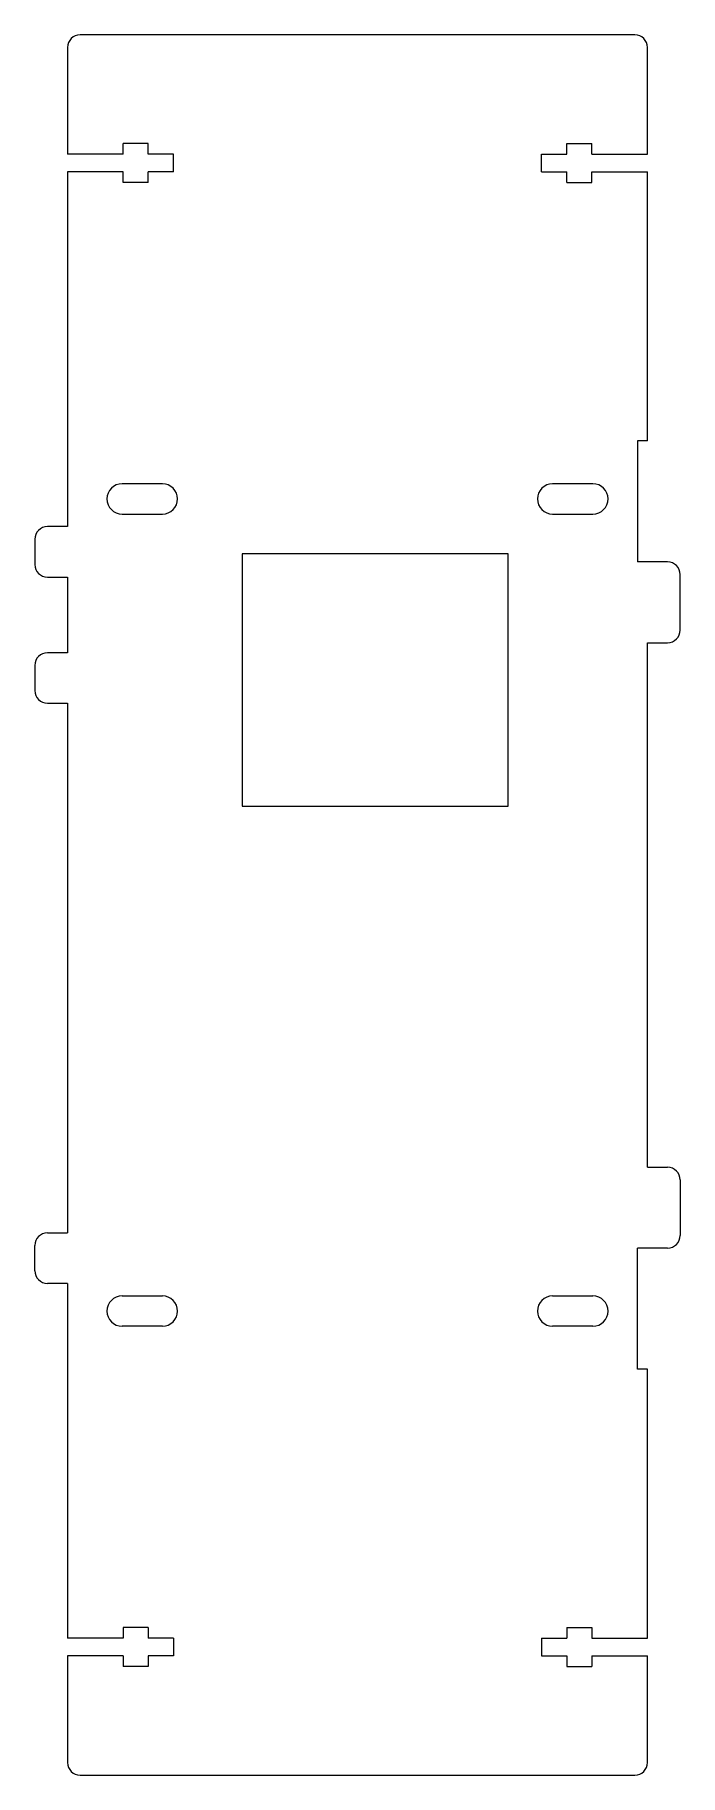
# Model space of a CAD drawing. Header units: millimetres. Extents: x -64 to 64, y -172 to 172.
import ezdxf

# ---------------------------------------------------------------- set-up
doc = ezdxf.new("R2010")
doc.units = ezdxf.units.MM

msp = doc.modelspace()

# ---------------------------------------------------------------- linework, layer by layer
at = {"color": 7, "linetype": 'Continuous', "lineweight": 15}
for p, q in [((55, 172.5), (-55, 172.5)), ((-57.5, 170), (-57.5, 148.87)), ((57.5, 148.87), (57.5, 170)), ((-46.5, 148.87), (-57.5, 148.87)), ((-41.5, 150.96), (-46.5, 150.96)), ((-46.5, 148.87), (-46.5, 150.96)), ((-41.5, 148.87), (-41.5, 150.96)), ((-36.5, 148.87), (-41.5, 148.87)), ((-36.5, 145.32), (-36.5, 148.87)), ((36.5, 148.87), (41.5, 148.87)), ((36.5, 145.32), (36.5, 148.87)), ((41.5, 150.96), (46.5, 150.96)), ((41.5, 148.87), (41.5, 150.96)), ((46.5, 148.87), (46.5, 150.96)), ((46.5, 148.87), (57.5, 148.87)), ((-57.5, 145.32), (-57.5, 75)), ((-46.5, 145.32), (-57.5, 145.32)), ((-46.5, 143.24), (-46.5, 145.32)), ((-41.5, 143.24), (-41.5, 145.32)), ((-36.5, 145.32), (-41.5, 145.32)), ((36.5, 145.32), (41.5, 145.32)), ((41.5, 143.24), (41.5, 145.32)), ((46.5, 143.24), (46.5, 145.32)), ((46.5, 145.32), (57.5, 145.32)), ((57.5, 92), (57.5, 145.32)), ((-41.5, 143.24), (-46.5, 143.24)), ((41.5, 143.24), (46.5, 143.24)), ((57.5, 92), (55.5, 92)), ((55.5, 92), (55.5, 68)), ((-38.69, 83.5), (-46.69, 83.5)), ((46.69, 83.5), (38.69, 83.5)), ((-46.69, 77.5), (-38.69, 77.5)), ((38.69, 77.5), (46.69, 77.5)), ((-64, 72.5), (-64, 67.5)), ((-57.5, 75), (-61.5, 75)), ((29.86, 69.58), (-22.86, 69.58)), ((-22.86, 69.58), (-22.86, 19.58)), ((29.86, 19.58), (29.86, 69.58)), ((61.5, 68), (55.5, 68)), ((-61.5, 65), (-57.5, 65)), ((-57.5, 65), (-57.5, 50)), ((64, 54.5), (64, 65.5)), ((57.5, 52), (61.5, 52)), ((57.5, -52), (57.5, 52)), ((-57.5, 50), (-61.5, 50)), ((-64, 47.5), (-64, 42.5)), ((-61.5, 40), (-57.5, 40)), ((-57.5, 40), (-57.5, -65)), ((-22.86, 19.58), (29.86, 19.58)), ((57.5, -52), (61.5, -52)), ((64, -54.5), (64, -65.5)), ((-61.5, -65), (-57.5, -65)), ((-64, -72.5), (-64, -67.5)), ((61.5, -68), (55.5, -68)), ((55.5, -92), (55.5, -68)), ((-57.5, -75), (-61.5, -75)), ((-57.5, -75), (-57.5, -145.32)), ((-46.69, -77.5), (-38.69, -77.5)), ((38.69, -77.5), (46.69, -77.5)), ((-38.69, -83.5), (-46.69, -83.5)), ((46.69, -83.5), (38.69, -83.5)), ((57.5, -92), (55.5, -92)), ((57.5, -145.32), (57.5, -92)), ((-41.5, -143.24), (-46.5, -143.24)), ((-46.5, -143.24), (-46.5, -145.32)), ((-41.5, -143.24), (-41.5, -145.32)), ((41.5, -143.24), (46.5, -143.24)), ((41.5, -143.24), (41.5, -145.32)), ((46.5, -143.24), (46.5, -145.32)), ((-46.5, -145.32), (-57.5, -145.32)), ((-36.5, -145.32), (-41.5, -145.32)), ((-36.5, -145.32), (-36.5, -148.87)), ((36.5, -145.32), (41.5, -145.32)), ((36.5, -145.32), (36.5, -148.87)), ((46.5, -145.32), (57.5, -145.32)), ((-57.5, -148.87), (-57.5, -170)), ((-46.5, -148.87), (-57.5, -148.87)), ((-46.5, -148.87), (-46.5, -150.96)), ((-41.5, -150.96), (-46.5, -150.96)), ((-41.5, -148.87), (-41.5, -150.96)), ((-36.5, -148.87), (-41.5, -148.87)), ((36.5, -148.87), (41.5, -148.87)), ((41.5, -148.87), (41.5, -150.96)), ((41.5, -150.96), (46.5, -150.96)), ((46.5, -148.87), (46.5, -150.96)), ((46.5, -148.87), (57.5, -148.87)), ((57.5, -170), (57.5, -148.87)), ((-55, -172.5), (55, -172.5))]:
    msp.add_line(p, q, dxfattribs=at)
for centre, radius, start, end in [((-55, 170), 2.5, 90, 180), ((55, 170), 2.5, 0, 90), ((-46.69, 80.5), 3, 90, 270), ((-38.69, 80.5), 3, 270, 90), ((38.69, 80.5), 3, 90, 270), ((46.69, 80.5), 3, 270, 90), ((-61.5, 72.5), 2.5, 90, 180), ((-61.5, 67.5), 2.5, 180, 270), ((61.5, 65.5), 2.5, 0, 90), ((61.5, 54.5), 2.5, 270, 0), ((-61.5, 47.5), 2.5, 90, 180), ((-61.5, 42.5), 2.5, 180, 270), ((61.5, -54.5), 2.5, 0, 90), ((-61.5, -67.5), 2.5, 90, 180), ((61.5, -65.5), 2.5, 270, 0), ((-61.5, -72.5), 2.5, 180, 270), ((-46.69, -80.5), 3, 90, 270), ((-38.69, -80.5), 3, 270, 90), ((38.69, -80.5), 3, 90, 270), ((46.69, -80.5), 3, 270, 90), ((-55, -170), 2.5, 180, 270), ((55, -170), 2.5, 270, 0)]:
    msp.add_arc(centre, radius, start, end, dxfattribs=at)

doc.saveas('drawing.dxf')
